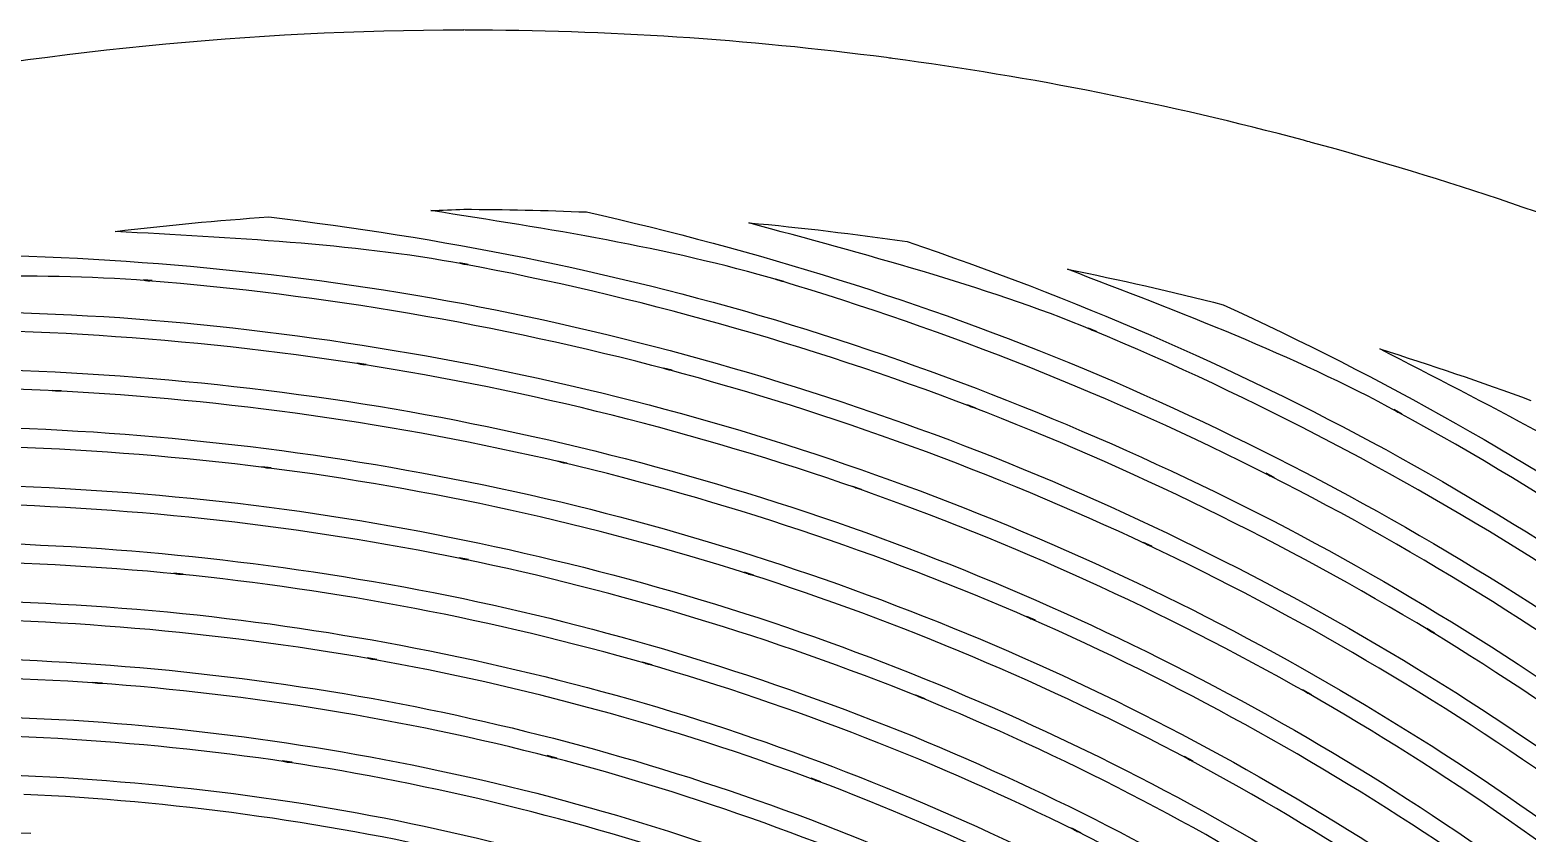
# Model space of a CAD drawing. Extents: x 1 to 151, y 102 to 252.
# Drawn here: x 66.26 to 100.73, y 233.76 to 252.25 of the extents above; entities that cross this region are included whole.
import ezdxf

# ---------------------------------------------------------------- set-up
doc = ezdxf.new("R2010")
doc.units = 0
doc.layers.add('Ebene_1', color=7, linetype='CONTINUOUS')

msp = doc.modelspace()

# ---------------------------------------------------------------- linework, layer by layer
at = {"layer": 'Ebene_1', "color": 7}
for p, q in [((76.254122, 252.245808), (76.254122, 252.245808)), ((71.762255, 247.942004), (71.762255, 247.942004)), ((76.254122, 248.118429), (76.254122, 248.118437)), ((82.810063, 247.808613), (82.810063, 247.808613)), ((76.347963, 246.84657), (76.150588, 246.883408)), ((76.248695, 246.855876), (76.248695, 246.855876)), ((69.073105, 246.475097), (68.872243, 246.490996)), ((68.971898, 246.473934), (68.971898, 246.473926)), ((83.623207, 246.455314), (83.430099, 246.512704)), ((83.524714, 246.475089), (83.524714, 246.475089)), ((90.150841, 246.736438), (90.150841, 246.736444)), ((69.067288, 245.568884), (69.067288, 245.568884)), ((90.817408, 245.30598), (90.631282, 245.383145)), ((90.720854, 245.336225), (90.720854, 245.336225)), ((97.340777, 244.902317), (97.340777, 244.902317)), ((74.000821, 244.544409), (73.79608, 244.576207)), ((73.896124, 244.551002), (73.896124, 244.551002)), ((81.047673, 244.411407), (80.847585, 244.46453)), ((80.945302, 244.428856), (80.945302, 244.428856)), ((66.978398, 243.940272), (66.771333, 243.950741)), ((66.874867, 243.936006), (66.874867, 243.936006)), ((88.042175, 243.542426), (87.84868, 243.616099)), ((87.941744, 243.570731), (87.941744, 243.570731)), ((97.851463, 243.410971), (97.674644, 243.507138)), ((97.758789, 243.450912), (97.758789, 243.450912)), ((67.000113, 243.035227), (67.000113, 243.035227)), ((71.813826, 242.166246), (71.602495, 242.193004)), ((71.706416, 242.170125), (71.706416, 242.170125)), ((78.624916, 242.274433), (78.416688, 242.323679)), ((78.519832, 242.289168), (78.519832, 242.289168)), ((94.907551, 241.946772), (94.722976, 242.04061)), ((85.408863, 241.670296), (85.206839, 241.740868)), ((85.304943, 241.696277), (85.304943, 241.696277)), ((94.81255, 241.984773), (94.81255, 241.984773)), ((92.092767, 240.360814), (91.900436, 240.451549)), ((91.992723, 240.397263), (91.992723, 240.397263)), ((76.356105, 240.053316), (76.140895, 240.09752)), ((76.245979, 240.065725), (76.245979, 240.065725)), ((69.790471, 239.719463), (69.571382, 239.741178)), ((69.680345, 239.720239), (69.680345, 239.720226)), ((82.920577, 239.698511), (82.711572, 239.765207)), ((82.81433, 239.721776), (82.81433, 239.721776)), ((89.412536, 238.659301), (89.210898, 238.747712)), ((89.308615, 238.693812), (89.308615, 238.693812)), ((98.603338, 238.359559), (98.421089, 238.470072)), ((98.507174, 238.406479), (98.507174, 238.406479)), ((74.246276, 237.755034), (74.022923, 237.794586)), ((74.13266, 237.764728), (74.13266, 237.764728)), ((80.582354, 237.633662), (80.364044, 237.696482)), ((80.470291, 237.654991), (80.470291, 237.654991)), ((67.931913, 237.213704), (67.705457, 237.229603)), ((67.817134, 237.211377), (67.817134, 237.211387)), ((86.870349, 236.850766), (86.660568, 236.935298)), ((86.759449, 236.884501), (86.759449, 236.884501)), ((95.75986, 236.94732), (95.568691, 237.05628)), ((95.660205, 236.992687), (95.660205, 236.992687)), ((67.945096, 236.310222), (67.945096, 236.310222)), ((78.396136, 235.483895), (78.168517, 235.542835)), ((78.279806, 235.502894), (78.279806, 235.502894)), ((93.04279, 235.414096), (92.842705, 235.520733)), ((92.937706, 235.458303), (92.937706, 235.458303)), ((72.296594, 235.388891), (72.064711, 235.423792)), ((72.180264, 235.395484), (72.180264, 235.395484)), ((84.471636, 234.941411), (84.25255, 235.02323)), ((84.357633, 234.972433), (84.357633, 234.972433)), ((90.457562, 233.766485), (90.248169, 233.870792)), ((90.347436, 233.809526), (90.347436, 233.809526))]:
    msp.add_line(p, q, dxfattribs=at)
for points in [[(76.237449, 252.242318), (66.461726, 252.2282), (56.783058, 250.30303), (47.746037, 246.575133)], [(76.254122, 252.245808), (76.248564, 252.244645), (76.243007, 252.243482), (76.237449, 252.242318)], [(76.305695, 252.242318), (76.288505, 252.243487), (76.271314, 252.244651), (76.254122, 252.245808)], [(85.984306, 251.607933), (82.77517, 252.028013), (79.542208, 252.239918), (76.305695, 252.242318)], [(86.124677, 251.588158), (86.077893, 251.594794), (86.031102, 251.601386), (85.984306, 251.607933)], [(95.587303, 249.705558), (92.47677, 250.535538), (89.316023, 251.164372), (86.124677, 251.588158)], [(95.764126, 249.656701), (95.705205, 249.673059), (95.646264, 249.689345), (95.587303, 249.705558)], [(104.857988, 246.569704), (101.895763, 247.791925), (98.85825, 248.823038), (95.764126, 249.656701)], [(68.225839, 247.608138), (69.40167, 247.748955), (70.580846, 247.860279), (71.762255, 247.942004)], [(71.762255, 247.942004), (75.709691, 247.472002), (79.616982, 246.704282), (83.427773, 245.570434)], [(75.492551, 248.088571), (75.746353, 248.099889), (76.000213, 248.109842), (76.254122, 248.118429)], [(83.524714, 246.475082), (80.900301, 247.249342), (78.194091, 247.663201), (75.492551, 248.088571)], [(76.254122, 248.118437), (77.194902, 248.116355), (78.135547, 248.095541), (79.075499, 248.056007)], [(79.075499, 248.056007), (82.988937, 247.173556), (86.828145, 245.985528), (90.532788, 244.445528)], [(76.248695, 246.855876), (73.60186, 247.343421), (70.910749, 247.450582), (68.225839, 247.608138)], [(82.810063, 247.808613), (84.029776, 247.695272), (85.246344, 247.550329), (86.458543, 247.373929)], [(90.720854, 245.336225), (88.162216, 246.392787), (85.476229, 247.071679), (82.810063, 247.808613)], [(86.458543, 247.373929), (90.258791, 246.087466), (93.953163, 244.50515), (97.476883, 242.586197)], [(64.369905, 247.087372), (68.353648, 247.033737), (72.328455, 246.677437), (76.245592, 245.946568)], [(76.150588, 246.883408), (76.184051, 246.877194), (76.215243, 246.862138), (76.248695, 246.855876)], [(87.941744, 243.570731), (84.148962, 245.009847), (80.236137, 246.109334), (76.248695, 246.855876)], [(76.248695, 246.855876), (76.281445, 246.849843), (76.31522, 246.852648), (76.347963, 246.84657)], [(68.971898, 246.473926), (66.259553, 246.684445), (63.542387, 246.526579), (60.827285, 246.382802)], [(68.872243, 246.490996), (68.905907, 246.488336), (68.938239, 246.476645), (68.971898, 246.473934)], [(68.971898, 246.473926), (69.005602, 246.471312), (69.039403, 246.477747), (69.073105, 246.475097)], [(80.945302, 244.428856), (77.022583, 245.463696), (73.015722, 246.148292), (68.971898, 246.473926)], [(83.430099, 246.512704), (83.462701, 246.503033), (83.492127, 246.484808), (83.524714, 246.475089)], [(83.524714, 246.475089), (83.556896, 246.465597), (83.591038, 246.464854), (83.623207, 246.455314)], [(94.81255, 241.984765), (91.190291, 243.813002), (87.412868, 245.315528), (83.524714, 246.475082)], [(90.150841, 246.736444), (91.352379, 246.496166), (92.547485, 246.224769), (93.734952, 245.922526)], [(97.758789, 243.450907), (95.324847, 244.768816), (92.735351, 245.749957), (90.150841, 246.736438)], [(57.239297, 245.463411), (61.173637, 245.817516), (65.129246, 245.88386), (69.067288, 245.568884)], [(76.245592, 245.946568), (80.180853, 245.200298), (84.041323, 244.104917), (87.78276, 242.674995)], [(93.734952, 245.922526), (97.379254, 244.245634), (100.887829, 242.285699), (104.191418, 240.009112)], [(69.067288, 245.568884), (73.058241, 245.237795), (77.011994, 244.552402), (80.881709, 243.521097)], [(83.427773, 245.570434), (87.26369, 244.416602), (90.98905, 242.924421), (94.560502, 241.11075)], [(73.896124, 244.551002), (69.887249, 245.17003), (65.831133, 245.432094), (61.775758, 245.333511)], [(90.631282, 245.383145), (90.662479, 245.370209), (90.689682, 245.349206), (90.720854, 245.336225)], [(101.476289, 239.691144), (98.065304, 241.887369), (94.466109, 243.776798), (90.720854, 245.336225)], [(90.720854, 245.336225), (90.752091, 245.323327), (90.78619, 245.318923), (90.817408, 245.30598)], [(97.340777, 244.902317), (98.509966, 244.537942), (99.669513, 244.143323), (100.818252, 243.718858)], [(104.560959, 240.840866), (102.278994, 242.405457), (99.79691, 243.632718), (97.340777, 244.902317)], [(61.964986, 244.443202), (65.969168, 244.531188), (69.972766, 244.26264), (73.929472, 243.641693)], [(73.79608, 244.576207), (73.830131, 244.570897), (73.862084, 244.556362), (73.896124, 244.551002)], [(85.304943, 241.696277), (81.59415, 242.984338), (77.776421, 243.939786), (73.896124, 244.551002)], [(73.896124, 244.551002), (73.93075, 244.545654), (73.966203, 244.549805), (74.000821, 244.544409)], [(80.847585, 244.46453), (80.881167, 244.455616), (80.911736, 244.437821), (80.945302, 244.428856)], [(91.992723, 240.397263), (88.436941, 242.065937), (84.740113, 243.415143), (80.945302, 244.428856)], [(80.945302, 244.428856), (80.978839, 244.420008), (81.014149, 244.420303), (81.047673, 244.411407)], [(90.532788, 244.445528), (94.226363, 242.897108), (97.774815, 241.023405), (101.136608, 238.846592)], [(66.874867, 243.936006), (62.822098, 244.132637), (58.760217, 243.968969), (54.736275, 243.446645)], [(66.771333, 243.950741), (66.806219, 243.948985), (66.839984, 243.937805), (66.874867, 243.936006)], [(66.874867, 243.936006), (66.909434, 243.934326), (66.943833, 243.942), (66.978398, 243.940272)], [(78.519832, 242.289168), (74.69455, 243.182232), (70.797672, 243.733505), (66.874867, 243.936006)], [(73.929472, 243.641693), (77.755678, 243.028754), (81.519398, 242.076246), (85.176594, 240.796275)], [(80.881709, 243.521097), (84.623717, 242.511518), (88.268285, 241.170155), (91.772473, 239.514322)], [(87.84868, 243.616099), (87.880994, 243.603784), (87.90945, 243.583097), (87.941744, 243.570731)], [(98.507174, 238.406479), (95.145342, 240.437521), (91.609913, 242.166152), (87.941744, 243.570731)], [(87.941744, 243.570731), (87.974328, 243.558368), (88.009608, 243.554837), (88.042175, 243.542426)], [(97.674644, 243.507138), (97.704339, 243.491), (97.729111, 243.467096), (97.758789, 243.450912)], [(97.758789, 243.450912), (97.788428, 243.434863), (97.821847, 243.427063), (97.851463, 243.410971)], [(107.86549, 236.712716), (104.702573, 239.253454), (101.320698, 241.508555), (97.758789, 243.450907)], [(55.018178, 242.581544), (58.990934, 243.087421), (63.000542, 243.239082), (67.000113, 243.035227)], [(67.000113, 243.035227), (70.869803, 242.825607), (74.712992, 242.27148), (78.484547, 241.380636)], [(71.706416, 242.170125), (67.810045, 242.658024), (63.878307, 242.798895), (59.957141, 242.59046)], [(87.78276, 242.674995), (91.399555, 241.279235), (94.884398, 239.564646), (98.196962, 237.55107)], [(97.476883, 242.586197), (100.98925, 240.660009), (104.322601, 238.425198), (107.439339, 235.908496)], [(71.602495, 242.193004), (71.637755, 242.188529), (71.671167, 242.174656), (71.706416, 242.170125)], [(71.706416, 242.170125), (71.742037, 242.165663), (71.778213, 242.170762), (71.813826, 242.166246)], [(82.81433, 239.721776), (79.191884, 240.865984), (75.474489, 241.685701), (71.706416, 242.170125)], [(78.416688, 242.323679), (78.452052, 242.315361), (78.484483, 242.297545), (78.519832, 242.289168)], [(89.308615, 238.693812), (85.826119, 240.210019), (82.215764, 241.413274), (78.519832, 242.289168)], [(78.519832, 242.289168), (78.554346, 242.281112), (78.590415, 242.282547), (78.624916, 242.274433)], [(94.722976, 242.04061), (94.754427, 242.024681), (94.781126, 242.000753), (94.81255, 241.984773)], [(60.175064, 241.70752), (64.04566, 241.903466), (67.925366, 241.75428), (71.769235, 241.262367)], [(85.206839, 241.740868), (85.240826, 241.729011), (85.270976, 241.70819), (85.304943, 241.696277)], [(95.660205, 236.992687), (92.354867, 238.864988), (88.889677, 240.438906), (85.304943, 241.696277)], [(85.304943, 241.696277), (85.338741, 241.684542), (85.375083, 241.682083), (85.408863, 241.670296)], [(94.81255, 241.984773), (94.84306, 241.969373), (94.877064, 241.962218), (94.907551, 241.946772)], [(104.777333, 235.746015), (101.647104, 238.116761), (98.312536, 240.20477), (94.81255, 241.984765)], [(76.245979, 240.065725), (72.524228, 240.824483), (68.74295, 241.251093), (64.945736, 241.339145)], [(78.484547, 241.380636), (82.128, 240.506926), (85.685882, 239.30991), (89.11706, 237.804668)], [(71.769235, 241.262367), (75.484286, 240.774167), (79.148085, 239.955423), (82.718162, 238.816734)], [(94.560502, 241.11075), (98.010684, 239.344895), (101.296198, 237.275304), (104.379486, 234.927065)], [(85.176594, 240.796275), (88.709042, 239.546441), (92.122531, 237.983949), (95.377523, 236.127973)], [(65.102004, 240.442633), (68.847132, 240.345641), (72.576059, 239.914436), (76.244816, 239.15564)], [(91.900436, 240.451549), (91.932786, 240.436305), (91.960401, 240.412563), (91.992723, 240.397263)], [(101.797359, 234.638179), (98.706429, 236.845039), (95.425487, 238.772413), (91.992723, 240.397263)], [(91.992723, 240.397263), (92.024918, 240.382155), (92.060595, 240.375975), (92.092767, 240.360814)], [(69.680345, 239.720226), (65.899774, 240.086056), (62.094601, 240.114903), (58.30914, 239.805921)], [(76.140895, 240.09752), (76.176817, 240.090131), (76.210073, 240.073178), (76.245979, 240.065725)], [(86.759449, 236.884501), (83.356421, 238.255093), (79.838391, 239.320066), (76.245979, 240.065725)], [(76.245979, 240.065725), (76.282249, 240.058331), (76.319846, 240.060774), (76.356105, 240.053316)], [(69.571382, 239.741178), (69.608265, 239.737545), (69.643471, 239.723938), (69.680345, 239.720239)], [(69.680345, 239.720226), (69.716958, 239.716683), (69.753862, 239.723044), (69.790471, 239.719463)], [(80.470291, 237.654991), (76.942292, 238.66262), (73.331278, 239.353974), (69.680345, 239.720226)], [(82.711572, 239.765207), (82.747084, 239.75392), (82.778838, 239.733127), (82.81433, 239.721776)], [(92.937706, 235.458303), (89.696643, 237.177487), (86.308825, 238.604319), (82.81433, 239.721776)], [(82.81433, 239.721776), (82.848968, 239.710836), (82.885956, 239.709512), (82.920577, 239.698511)], [(91.772473, 239.514322), (95.154618, 237.902248), (98.385817, 235.99143), (101.428595, 233.805649)], [(58.556145, 238.930737), (62.29168, 239.22578), (66.04587, 239.186909), (69.774572, 238.815571)], [(76.244816, 239.15564), (79.784847, 238.409981), (83.251114, 237.349608), (86.602405, 235.987601)], [(74.13266, 237.764728), (70.518149, 238.398382), (66.854261, 238.708507), (63.184506, 238.691098)], [(69.774572, 238.815571), (73.372734, 238.443994), (76.930397, 237.751389), (80.405535, 236.747232)], [(82.718162, 238.816734), (86.160339, 237.705057), (89.496194, 236.288575), (92.686435, 234.583893)], [(89.210898, 238.747712), (89.24505, 238.732772), (89.274493, 238.708812), (89.308615, 238.693812)], [(98.932165, 233.395004), (95.88812, 235.443695), (92.667728, 237.217102), (89.308615, 238.693812)], [(89.308615, 238.693812), (89.342149, 238.679214), (89.379027, 238.67396), (89.412536, 238.659301)], [(98.421089, 238.470072), (98.451658, 238.451536), (98.476639, 238.425066), (98.507174, 238.406479)], [(107.657649, 231.652779), (104.813768, 234.171194), (101.752004, 236.431426), (98.507174, 238.406479)], [(98.507174, 238.406479), (98.537763, 238.387999), (98.57278, 238.378089), (98.603338, 238.359559)], [(63.374901, 237.801178), (66.992403, 237.807728), (70.602714, 237.490883), (74.164071, 236.855419)], [(74.022923, 237.794586), (74.060328, 237.787957), (74.09527, 237.771427), (74.13266, 237.764728)], [(84.357633, 234.972433), (81.03911, 236.205767), (77.617414, 237.140318), (74.13266, 237.764728)], [(74.13266, 237.764728), (74.170172, 237.758153), (74.208774, 237.761681), (74.246276, 237.755034)], [(80.364044, 237.696482), (80.400655, 237.685946), (80.4337, 237.665595), (80.470291, 237.654991)], [(90.347436, 233.809526), (87.17607, 235.382835), (83.870518, 236.669591), (80.470291, 237.654991)], [(80.470291, 237.654991), (80.506925, 237.644526), (80.545738, 237.644195), (80.582354, 237.633662)], [(89.11706, 237.804668), (92.425155, 236.338889), (95.595528, 234.580614), (98.590932, 232.551229)], [(98.196962, 237.55107), (101.391739, 235.594439), (104.405356, 233.356642), (107.2028, 230.86484)], [(67.817134, 237.211387), (64.156459, 237.463726), (60.481292, 237.389638), (56.834082, 236.988811)], [(67.705457, 237.229603), (67.74316, 237.226938), (67.779441, 237.214114), (67.817134, 237.211377)], [(67.817134, 237.211387), (67.855389, 237.20875), (67.89366, 237.216433), (67.931913, 237.213704)], [(78.279806, 235.502894), (74.849879, 236.382894), (71.348709, 236.95504), (67.817134, 237.211387)], [(74.164071, 236.855419), (77.59602, 236.229284), (80.96492, 235.297117), (84.230834, 234.071267)], [(86.660568, 236.935298), (86.694985, 236.921361), (86.72506, 236.898503), (86.759449, 236.884501)], [(96.182911, 232.025807), (93.192536, 233.922658), (90.039309, 235.549117), (86.759449, 236.884501)], [(86.759449, 236.884501), (86.795362, 236.870038), (86.834463, 236.865298), (86.870349, 236.850766)], [(95.568691, 237.05628), (95.601046, 237.037879), (95.627883, 237.011147), (95.660205, 236.992687)], [(104.675739, 230.717876), (101.862879, 233.073186), (98.845963, 235.173302), (95.660205, 236.992687)], [(95.660205, 236.992687), (95.692026, 236.974663), (95.728067, 236.9654), (95.75986, 236.94732)], [(57.115988, 236.12293), (60.71302, 236.507649), (64.337066, 236.569873), (67.945096, 236.310222)], [(80.405535, 236.747232), (83.753629, 235.765758), (87.006762, 234.487015), (90.127186, 232.926199)], [(67.945096, 236.310222), (71.423123, 236.04645), (74.870639, 235.471191), (78.246458, 234.593586)], [(95.377523, 236.127973), (98.513461, 234.324972), (101.481929, 232.245133), (104.248421, 229.914427)], [(72.180264, 235.395484), (68.676837, 235.911844), (65.134041, 236.11468), (61.594282, 236.000784)], [(86.602405, 235.987601), (89.829557, 234.661641), (92.930895, 233.049745), (95.87076, 231.171562)], [(78.168517, 235.542835), (78.206757, 235.532946), (78.241592, 235.512862), (78.279806, 235.502894)], [(87.89366, 232.052562), (84.798325, 233.486997), (81.581158, 234.64186), (78.279806, 235.502894)], [(78.279806, 235.502894), (78.317942, 235.493112), (78.358018, 235.493756), (78.396136, 235.483895)], [(92.842705, 235.520733), (92.876216, 235.502876), (92.904231, 235.476223), (92.937706, 235.458303)], [(101.801625, 229.641054), (99.026041, 231.840379), (96.059854, 233.787001), (92.937706, 235.458303)], [(92.937706, 235.458303), (92.971345, 235.440459), (93.009185, 235.432003), (93.04279, 235.414096)], [(61.816472, 235.118233), (65.303838, 235.219359), (68.792818, 235.007967), (72.242694, 234.487725)], [(72.064711, 235.423792), (72.10401, 235.417917), (72.140978, 235.40144), (72.180264, 235.395484)], [(82.103169, 232.968076), (78.874439, 234.071588), (75.553607, 234.884047), (72.180264, 235.395484)], [(72.180264, 235.395484), (72.218764, 235.38981), (72.258107, 235.394644), (72.296594, 235.388891)], [(84.25255, 235.02323), (84.289067, 235.009576), (84.321144, 234.98616), (84.357633, 234.972433)], [(93.558129, 230.535627), (90.629518, 232.285776), (87.5509, 233.771077), (84.357633, 234.972433)], [(84.357633, 234.972433), (84.394624, 234.958685), (84.434671, 234.955233), (84.471636, 234.941411)], [(76.245966, 233.274411), (72.919213, 234.034327), (69.531118, 234.495222), (66.122203, 234.650975)], [(72.242694, 234.487725), (75.563244, 233.97289), (78.830308, 233.161195), (82.006228, 232.063421)], [(78.246458, 234.593586), (81.495702, 233.734588), (84.660728, 232.585859), (87.704819, 231.161868)], [(92.686435, 234.583893), (95.756813, 232.928039), (98.672117, 231.001088), (101.399513, 228.825973)], [(84.230834, 234.071267), (87.37207, 232.877176), (90.399592, 231.40363), (93.278165, 229.669359)], [(55.845669, 233.29186), (59.303459, 233.757036), (62.795641, 233.911548), (66.281197, 233.754852)], [(90.248169, 233.870792), (90.283039, 233.853407), (90.312604, 233.826983), (90.347436, 233.809526)], [(99.032982, 228.435493), (96.303621, 230.482086), (93.397298, 232.281029), (90.347436, 233.809526)], [(90.347436, 233.809526), (90.382815, 233.791975), (90.422219, 233.784107), (90.457562, 233.766485)]]:
    msp.add_open_spline(points, degree=3, dxfattribs=at)

doc.saveas('drawing.dxf')
